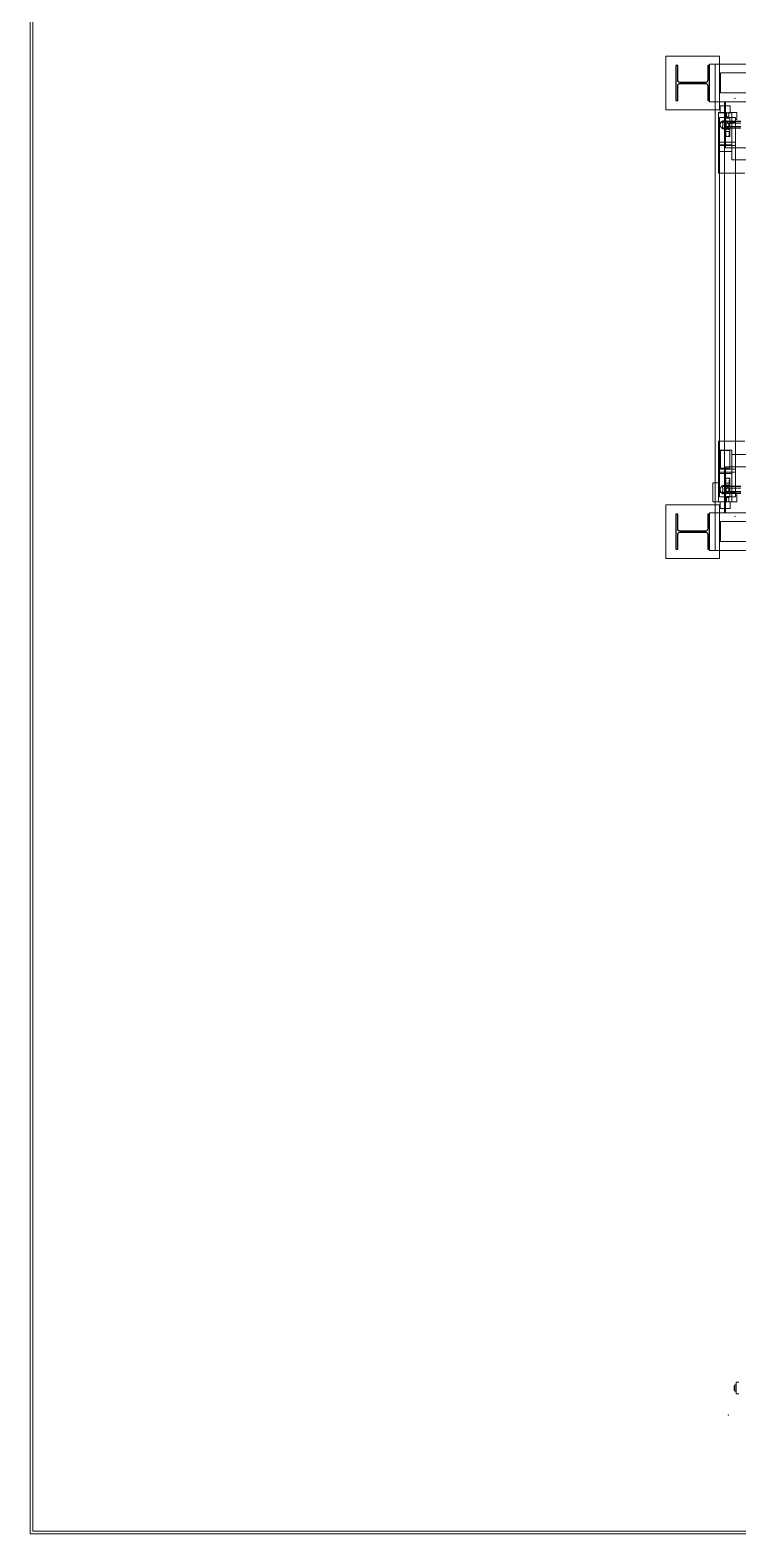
# Model space of a CAD drawing. Header units: inches. Extents: x -16708 to 20619, y -1096 to 18335.
# Drawn here: x -16708 to -11425, y -1096 to 10133 of the extents above; entities that cross this region are included whole.
import ezdxf

# ---------------------------------------------------------------- set-up
doc = ezdxf.new("R2010")
doc.units = ezdxf.units.IN
doc.header["$MEASUREMENT"] = 0
doc.set_wipeout_variables(frame=1)
doc.linetypes.add('PHANTOM', pattern=[12.7, 6.35, -1.27, 1.27, -1.27, 1.27, -1.27])
doc.layers.add('PK24E', color=7, linetype='Continuous')
doc.layers.add('PK24E-STRUCT-STEEL', color=254, linetype='Continuous')
for name, color, linetype, true_color in [('PK24E-HELPER', 253, 'PHANTOM', 0xa1a1a1), ('PK24E-SYS-LIFT', 31, 'Continuous', 0xffcc5a), ('PK24E-SYS-SHELF', 31, 'Continuous', 0xffcc5a)]:
    doc.layers.add(name, color=color, linetype=linetype, true_color=true_color)

# ---------------------------------------------------------------- blocks, each defined once
blk = doc.blocks.new('STEEL-HEA260--TOP-STRUCT-PK24')
at = {"layer": 'PK24E-STRUCT-STEEL', "color": 8, "true_color": 0x808080}
blk.add_lwpolyline([(11.25, 13), (11.25, 2.175, -0.41421356), (9.45, 0.375), (-9.45, 0.375, -0.41421356), (-11.25, 2.175), (-11.25, 13), (-12.5, 13), (-12.5, -13), (-11.25, -13), (-11.25, -2.175, -0.41421356), (-9.45, -0.375), (9.45, -0.375, -0.41421356), (11.25, -2.175), (11.25, -13), (12.5, -13), (12.5, 13)], format="xyb", close=True, dxfattribs=at)
blk = doc.blocks.new('STEEL-HEA260-WPLATE-TOP-STRUCT-PK24')
at = {"layer": 'PK24E-STRUCT-STEEL', "color": 8, "lineweight": 5, "true_color": 0x808080}
blk.add_lwpolyline([(-20, 20), (20, 20), (20, -20), (-20, -20)], close=True, dxfattribs=at)
at = {"lineweight": 5}
blk.add_blockref('STEEL-HEA260--TOP-STRUCT-PK24', (0, 0), dxfattribs=at)
blk = doc.blocks.new('ELIFT-COLUMNS--TOP-COMP-PKE24')
at = {"lineweight": 5}
for p in [(-306.5, 167.5), (323.5, 167.5), (-306.5, -167.5), (323.5, -167.5)]:
    blk.add_blockref('STEEL-HEA260-WPLATE-TOP-STRUCT-PK24', p, dxfattribs=at)
blk = doc.blocks.new('ELIFTUG---TOP-COMP-PKE24')
at = {"layer": 'PK24E-SYS-LIFT', "linetype": 'Continuous', "lineweight": 5}
for p, q in [((-286, 150.3), (-286, 145.2)), ((-286, 150.3), (-278.5, 150.3)), ((-278.5, 145.2), (-278.5, 150.3)), ((-278.5, 150.3), (-278.5, 150.3)), ((-277.3, 145.2), (-287.2, 145.2)), ((-287.2, 121.2), (-287.2, 145.2)), ((-284.4, 138.6), (-284.4, 137.5)), ((-283.5, 138.6), (-284.4, 138.6)), ((-284.4, 137.5), (-284, 137.5)), ((-284.4, 135), (-284.4, 133.9)), ((-284, 135), (-284.4, 135)), ((-284, 137.5), (-284, 135)), ((-283.5, 139), (-283.5, 138.6)), ((-282, 139), (-283.5, 139)), ((-282, 138.6), (-282, 139)), ((-281.1, 138.6), (-282, 138.6)), ((-281.5, 137.5), (-281.1, 137.5)), ((-281.5, 135), (-281.5, 137.5)), ((-281.1, 135), (-281.5, 135)), ((-281.1, 137.5), (-281.1, 138.6)), ((-281.1, 133.9), (-281.1, 135)), ((-277.3, 121.2), (-277.3, 145.2)), ((-284.4, 133.9), (-283.5, 133.9)), ((-283.5, 133.9), (-283.5, 133.6)), ((-283.5, 133.6), (-282, 133.6)), ((-282, 133.9), (-281.1, 133.9)), ((-282, 133.6), (-282, 133.9)), ((-277.3, 121.2), (-287.2, 121.2)), ((-287.2, 116.3), (-287.2, 121.2)), ((-277.3, 116.3), (-287.2, 116.3)), ((-287.2, 100), (-287.2, 116.3)), ((-277.3, 116.3), (-277.3, 121.2)), ((-277.3, 110), (-277.3, 116.3)), ((-255.5, 110), (-277.3, 110)), ((-287.2, 100), (-267.5, 100)), ((-287.2, -100), (-267.5, -100)), ((-287.2, -100), (-287.2, -106.6)), ((-277.3, -106.6), (-287.2, -106.6)), ((-287.2, -106.6), (-287.2, -124)), ((-285.7, -107), (-285.7, -120.2)), ((-278.8, -107), (-285.7, -107)), ((-278.8, -120.2), (-278.8, -107)), ((-277.3, -124), (-277.3, -106.6)), ((-255.5, -110), (-277.3, -110)), ((-285.7, -120.2), (-278.8, -120.2)), ((-291.4, -145.2), (-291.4, -131)), ((-291.4, -131), (-287.2, -131)), ((-287.2, -124), (-277.3, -124)), ((-287.2, -124), (-287.2, -145.2)), ((-284.4, -133.9), (-284.4, -135)), ((-283.5, -133.9), (-284.4, -133.9)), ((-283.5, -133.6), (-283.5, -133.9)), ((-282, -133.6), (-283.5, -133.6)), ((-282, -133.9), (-282, -133.6)), ((-281.1, -133.9), (-282, -133.9)), ((-281.1, -135), (-281.1, -133.9)), ((-277.3, -124), (-277.3, -145.2)), ((-291.4, -145.2), (-287.2, -145.2)), ((-277.3, -145.2), (-287.2, -145.2)), ((-286, -145.2), (-286, -150.3)), ((-284.4, -135), (-284, -135)), ((-284.4, -137.5), (-284.4, -138.6)), ((-284, -137.5), (-284.4, -137.5)), ((-284.4, -138.6), (-283.5, -138.6)), ((-284, -135), (-284, -137.5)), ((-283.5, -138.6), (-283.5, -139)), ((-283.5, -139), (-282, -139)), ((-282, -138.6), (-281.1, -138.6)), ((-282, -139), (-282, -138.6)), ((-281.5, -135), (-281.1, -135)), ((-281.5, -137.5), (-281.5, -135)), ((-281.1, -137.5), (-281.5, -137.5)), ((-281.1, -138.6), (-281.1, -137.5)), ((-278.5, -150.3), (-278.5, -145.2)), ((-280.7, -150.3), (-286, -150.3)), ((-278.5, -150.3), (-280.7, -150.3))]:
    blk.add_line(p, q, dxfattribs=at)
for centre in [(-282.8, 136.2), (-282.8, -136.2)]:
    blk.add_circle(centre, 3.25, dxfattribs=at)
at = {"lineweight": 5}
blk.add_blockref('ELIFT-COLUMNS--TOP-COMP-PKE24', (0, 0), dxfattribs=at)
blk = doc.blocks.new('ELIFT-CW--TOP-COMP-PKE24')
at = {"layer": 'PK24E-SYS-LIFT', "lineweight": 5}
for p, q in [((-12.8, 145.4), (-12.8, 140.1)), ((-6.8, 145.4), (-12.8, 145.4)), ((-12, 140.1), (-12.8, 140.1)), ((0, 141.6), (-12, 141.6)), ((-12, 141.6), (-12, 138.2)), ((-12, 123.2), (-12, 138.2)), ((-7.6, 138.2), (-12, 138.2)), ((-7.6, 137.9), (-7.6, 138.9)), ((-7.6, 138.9), (-4.4, 138.9)), ((-7.6, 138.6), (-6.7, 138.6)), ((-7.6, 137.5), (-7.6, 138.6)), ((-7.3, 137.5), (-7.6, 137.5)), ((-7.6, 137.5), (-7.6, 135)), ((-7.6, 133.9), (-7.6, 135)), ((-7.6, 135), (-7.3, 135)), ((-7.3, 135), (-7.3, 137.5)), ((-6.8, 141.6), (-6.8, 145.4)), ((-5.1, 142.1), (-6.8, 142.1)), ((-6.7, 138.9), (-5.3, 138.9)), ((-6.7, 138.6), (-6.7, 138.9)), ((-5.3, 138.9), (-5.3, 138.6)), ((-5.3, 138.6), (-4.4, 138.6)), ((-5.1, 145.4), (-5.1, 141.6)), ((0.8, 145.4), (-5.1, 145.4)), ((-4.7, 137.5), (-4.7, 135)), ((-4.4, 137.5), (-4.7, 137.5)), ((-4.7, 135), (-4.4, 135)), ((-4.4, 138.6), (-4.4, 137.5)), ((-4.4, 137.5), (-4.4, 135)), ((-4.4, 135), (-4.4, 133.9)), ((-4.4, 138.9), (-4.4, 137.9)), ((0, 138.2), (-4.4, 138.2)), ((0, 138.2), (0, 141.6)), ((0.8, 140.1), (0, 140.1)), ((0, 123.2), (0, 138.2)), ((0.8, 140.1), (0.8, 145.4)), ((-7.6, 133.5), (-7.6, 134.6)), ((-6.7, 133.9), (-7.6, 133.9)), ((-4.4, 133.5), (-7.6, 133.5)), ((-7.6, 131.9), (-7.6, 132.9)), ((-7.6, 132.9), (-4.4, 132.9)), ((-7.6, 132.6), (-6.7, 132.6)), ((-7.6, 131.5), (-7.6, 132.6)), ((-7.3, 131.5), (-7.6, 131.5)), ((-7.6, 131.5), (-7.6, 129)), ((-7.6, 127.9), (-7.6, 129)), ((-7.6, 129), (-7.3, 129)), ((-7.6, 127.5), (-7.6, 128.6)), ((-6.7, 127.9), (-7.6, 127.9)), ((-4.4, 127.5), (-7.6, 127.5)), ((-7.3, 129), (-7.3, 131.5)), ((-6.7, 133.5), (-6.7, 133.9)), ((-5.3, 133.5), (-6.7, 133.5)), ((-6.7, 132.9), (-5.3, 132.9)), ((-6.7, 132.6), (-6.7, 132.9)), ((-6.7, 127.5), (-6.7, 127.9)), ((-5.3, 127.5), (-6.7, 127.5)), ((-5.3, 133.9), (-5.3, 133.5)), ((-4.4, 133.9), (-5.3, 133.9)), ((-5.3, 132.9), (-5.3, 132.6)), ((-5.3, 132.6), (-4.4, 132.6)), ((-5.3, 127.9), (-5.3, 127.5)), ((-4.4, 127.9), (-5.3, 127.9)), ((-4.7, 131.5), (-4.7, 129)), ((-4.4, 131.5), (-4.7, 131.5)), ((-4.7, 129), (-4.4, 129)), ((-4.4, 132.6), (-4.4, 131.5)), ((-4.4, 131.5), (-4.4, 129)), ((-4.4, 129), (-4.4, 127.9)), ((-4.4, 134.6), (-4.4, 133.5)), ((-4.4, 132.9), (-4.4, 131.9)), ((-4.4, 128.6), (-4.4, 127.5)), ((0, 123.2), (-12, 123.2)), ((-12, 120.8), (-12, 123.2)), ((0, 120.8), (-12, 120.8)), ((-12, 120.8), (-12, -120.8)), ((0, 123.2), (0, 120.8)), ((0, 120.8), (0, -120.8)), ((-12, -120.8), (0, -120.8)), ((-12, -123.2), (-12, -120.8)), ((-12, -123.2), (-12, -138.2)), ((0, -123.2), (-12, -123.2)), ((0, -120.8), (0, -123.2)), ((0, -123.2), (0, -138.2)), ((-7.6, -127.5), (-7.6, -128.6)), ((-4.4, -127.5), (-7.6, -127.5)), ((-7.6, -127.9), (-7.6, -129)), ((-6.7, -127.9), (-7.6, -127.9)), ((-7.6, -129), (-7.3, -129)), ((-7.6, -131.5), (-7.6, -129)), ((-7.6, -131.5), (-7.6, -132.6)), ((-7.3, -131.5), (-7.6, -131.5)), ((-7.6, -131.9), (-7.6, -132.9)), ((-7.6, -132.6), (-6.7, -132.6)), ((-7.6, -132.9), (-4.4, -132.9)), ((-7.6, -133.6), (-7.6, -134.6)), ((-4.4, -133.6), (-7.6, -133.6)), ((-7.6, -133.9), (-7.6, -135)), ((-6.7, -133.9), (-7.6, -133.9)), ((-7.3, -129), (-7.3, -131.5)), ((-6.7, -127.5), (-6.7, -127.9)), ((-5.3, -127.5), (-6.7, -127.5)), ((-6.7, -132.6), (-6.7, -132.9)), ((-6.7, -132.9), (-5.3, -132.9)), ((-6.7, -133.6), (-6.7, -133.9)), ((-5.3, -133.6), (-6.7, -133.6)), ((-5.3, -127.9), (-5.3, -127.5)), ((-4.4, -127.9), (-5.3, -127.9)), ((-5.3, -132.6), (-4.4, -132.6)), ((-5.3, -132.9), (-5.3, -132.6)), ((-5.3, -133.9), (-5.3, -133.6)), ((-4.4, -133.9), (-5.3, -133.9)), ((-4.7, -129), (-4.4, -129)), ((-4.7, -131.5), (-4.7, -129)), ((-4.4, -131.5), (-4.7, -131.5)), ((-4.4, -129), (-4.4, -127.9)), ((-4.4, -131.5), (-4.4, -129)), ((-4.4, -132.6), (-4.4, -131.5)), ((-4.4, -135), (-4.4, -133.9)), ((-4.4, -128.6), (-4.4, -127.5)), ((-4.4, -132.9), (-4.4, -131.9)), ((-4.4, -134.6), (-4.4, -133.6)), ((-12.8, -140.1), (-12.8, -145.4)), ((-12, -140.1), (-12.8, -140.1)), ((-6.8, -145.4), (-12.8, -145.4)), ((-7.6, -138.2), (-12, -138.2)), ((-12, -138.2), (-12, -141.6)), ((0, -141.6), (-12, -141.6)), ((-7.6, -135), (-7.3, -135)), ((-7.6, -137.5), (-7.6, -135)), ((-7.6, -137.5), (-7.6, -138.6)), ((-7.3, -137.5), (-7.6, -137.5)), ((-7.6, -137.9), (-7.6, -139)), ((-7.6, -138.6), (-6.7, -138.6)), ((-7.6, -139), (-4.4, -139)), ((-7.3, -135), (-7.3, -137.5)), ((-6.8, -145.4), (-6.8, -141.6)), ((-5.1, -142.1), (-6.8, -142.1)), ((-6.7, -138.6), (-6.7, -139)), ((-6.7, -139), (-5.3, -139)), ((-5.3, -138.6), (-4.4, -138.6)), ((-5.3, -139), (-5.3, -138.6)), ((-5.1, -141.6), (-5.1, -145.4)), ((0.8, -145.4), (-5.1, -145.4)), ((-4.7, -135), (-4.4, -135)), ((-4.7, -137.5), (-4.7, -135)), ((-4.4, -137.5), (-4.7, -137.5)), ((-4.4, -137.5), (-4.4, -135)), ((-4.4, -138.6), (-4.4, -137.5)), ((-4.4, -139), (-4.4, -137.9)), ((0, -138.2), (-4.4, -138.2)), ((0, -141.6), (0, -138.2)), ((0.8, -140.1), (0, -140.1)), ((0.8, -145.4), (0.8, -140.1))]:
    blk.add_line(p, q, dxfattribs=at)
blk = doc.blocks.new('ELIFT-DU--TOP-COMP-PKE24')
at = {"layer": 'PK24E-SYS-LIFT', "linetype": 'Continuous', "lineweight": 5}
for p, q in [((-294, 153.5), (-294, 181.5)), ((-294, 181.5), (-289.7, 181.5)), ((-289.7, 181.5), (-257.2, 181.5)), ((-294, 153.5), (-289.7, 153.5)), ((-282.7, 153.5), (-289.7, 153.5)), ((-289.7, 153.5), (-289.7, -153.5)), ((-282.7, 153.5), (-282.7, -153.5)), ((-282.7, 153.5), (-282.1, 153.5)), ((-282.1, 153.5), (-282.1, 119.1)), ((-257.2, 153.5), (-282.1, 153.5)), ((-282.1, 141.3), (-278.7, 141.3)), ((-282.1, 139), (-270.6, 139)), ((-282.1, 138.6), (-270.6, 138.6)), ((-282.1, 137.5), (-270.6, 137.5)), ((-282.1, 135), (-270.6, 135)), ((-278.7, 141.3), (-278.7, 139)), ((-282.1, 133.9), (-270.6, 133.9)), ((-282.1, 133.6), (-270.6, 133.6)), ((-278.7, 131.2), (-282.1, 131.2)), ((-278.7, 133.6), (-278.7, 131.2)), ((-282.1, 119.1), (-257.2, 119.1)), ((-282.1, -119.1), (-257.2, -119.1)), ((-282.1, -153.5), (-282.1, -119.1)), ((-278.7, -131.3), (-282.1, -131.3)), ((-282.1, -133.6), (-270.6, -133.6)), ((-282.1, -133.9), (-270.6, -133.9)), ((-278.7, -133.6), (-278.7, -131.3)), ((-282.1, -135), (-270.6, -135)), ((-282.1, -137.5), (-270.6, -137.5)), ((-282.1, -138.6), (-270.6, -138.6)), ((-282.1, -139), (-270.6, -139)), ((-282.1, -141.3), (-278.7, -141.3)), ((-278.7, -141.3), (-278.7, -139)), ((-294, -153.5), (-289.7, -153.5)), ((-294, -153.5), (-294, -181.5)), ((-282.7, -153.5), (-289.7, -153.5)), ((-282.7, -153.5), (-282.1, -153.5)), ((-257.2, -153.5), (-282.1, -153.5)), ((-294, -181.5), (-289.7, -181.5)), ((-289.7, -181.5), (-257.2, -181.5))]:
    blk.add_line(p, q, dxfattribs=at)
at = {"lineweight": 5}
blk.add_blockref('ELIFT-CW--TOP-COMP-PKE24', (-274.5, 0), dxfattribs=at)
for points in [[(-285.7, 175), (-285.7, 160), (307, 160), (307, 175)], [(-285.7, -175), (-285.7, -160), (307, -160), (307, -175)]]:
    blk.add_wipeout(points, dxfattribs=at)
at = {"layer": 'PK24E-SYS-LIFT', "linetype": 'Continuous', "lineweight": 5}
for p, q in [((-289.7, 153.5), (-289.7, 181.5)), ((-285.7, 160), (-285.7, 175)), ((-285.7, 175), (307, 175)), ((307, 160), (-285.7, 160)), ((-289.7, -153.5), (-289.7, -181.5)), ((307, -160), (-285.7, -160)), ((-285.7, -160), (-285.7, -175)), ((-285.7, -175), (307, -175))]:
    blk.add_line(p, q, dxfattribs=at)
blk = doc.blocks.new('ELIFTUG--WDU-TOP-SYS-PKE24')
at = {"lineweight": 5}
blk.add_blockref('ELIFTUG---TOP-COMP-PKE24', (0, 0), dxfattribs=at)
blk.add_blockref('ELIFT-DU--TOP-COMP-PKE24', (0, 0), dxfattribs=at)
blk = doc.blocks.new('*U17')
at = {"layer": 'PK24E-HELPER', "lineweight": 5}
for p in [(-280, 597), (-275, -74), (-275, -74)]:
    blk.add_point(p, dxfattribs=at)
at = {"layer": 'PK24E-SYS-SHELF', "lineweight": 5}
for p, q in [((-275.2, 578.7), (-275.7, 578.7)), ((-275.7, 575.2), (-275.7, 578.7)), ((-275.7, 575.2), (-275.2, 575.2)), ((-274.1, 579.4), (-275.2, 579.4)), ((-275.2, 577), (-275.2, 579.4)), ((-275.2, 574.6), (-275.2, 577)), ((-275.2, 574.6), (-274.1, 574.6)), ((-272.1, 581.2), (-274.1, 581.2)), ((-274.1, 577), (-274.1, 581.2)), ((-274.1, 572.7), (-274.1, 577)), ((-274.1, 572.7), (-272.1, 572.7))]:
    blk.add_line(p, q, dxfattribs=at)
blk = doc.blocks.new('*U75')
at = {"layer": 'PK24E', "color": 20, "lineweight": 5, "true_color": 0xf54b32}
for points in [[(0, 0), (37327, 0), (37327, 19431), (0, 19431)], [(20, 20), (37307, 20), (37307, 19411), (20, 19411)]]:
    blk.add_lwpolyline(points, close=True, dxfattribs=at)

msp = doc.modelspace()

# ---------------------------------------------------------------- block references
at = {"layer": 'PK24E', "lineweight": 5, "xscale": 10, "yscale": 10, "zscale": 10}
msp.add_blockref('ELIFTUG--WDU-TOP-SYS-PKE24', (-8697, 8063), dxfattribs=at)

# ---------------------------------------------------------------- next in the draw order: block references
msp.add_blockref('*U17', (-8697, 10363), dxfattribs=at)

# ---------------------------------------------------------------- next in the draw order: block references
at = {"layer": 'PK24E', "lineweight": 5, "xscale": -10, "yscale": 10, "zscale": 10, "rotation": 180}
msp.add_blockref('*U17', (-8697, 5763), dxfattribs=at)

# ---------------------------------------------------------------- next in the draw order: block references
at = {"lineweight": 5}
msp.add_blockref('*U75', (-16708, -1096), dxfattribs=at)

doc.saveas('drawing.dxf')
